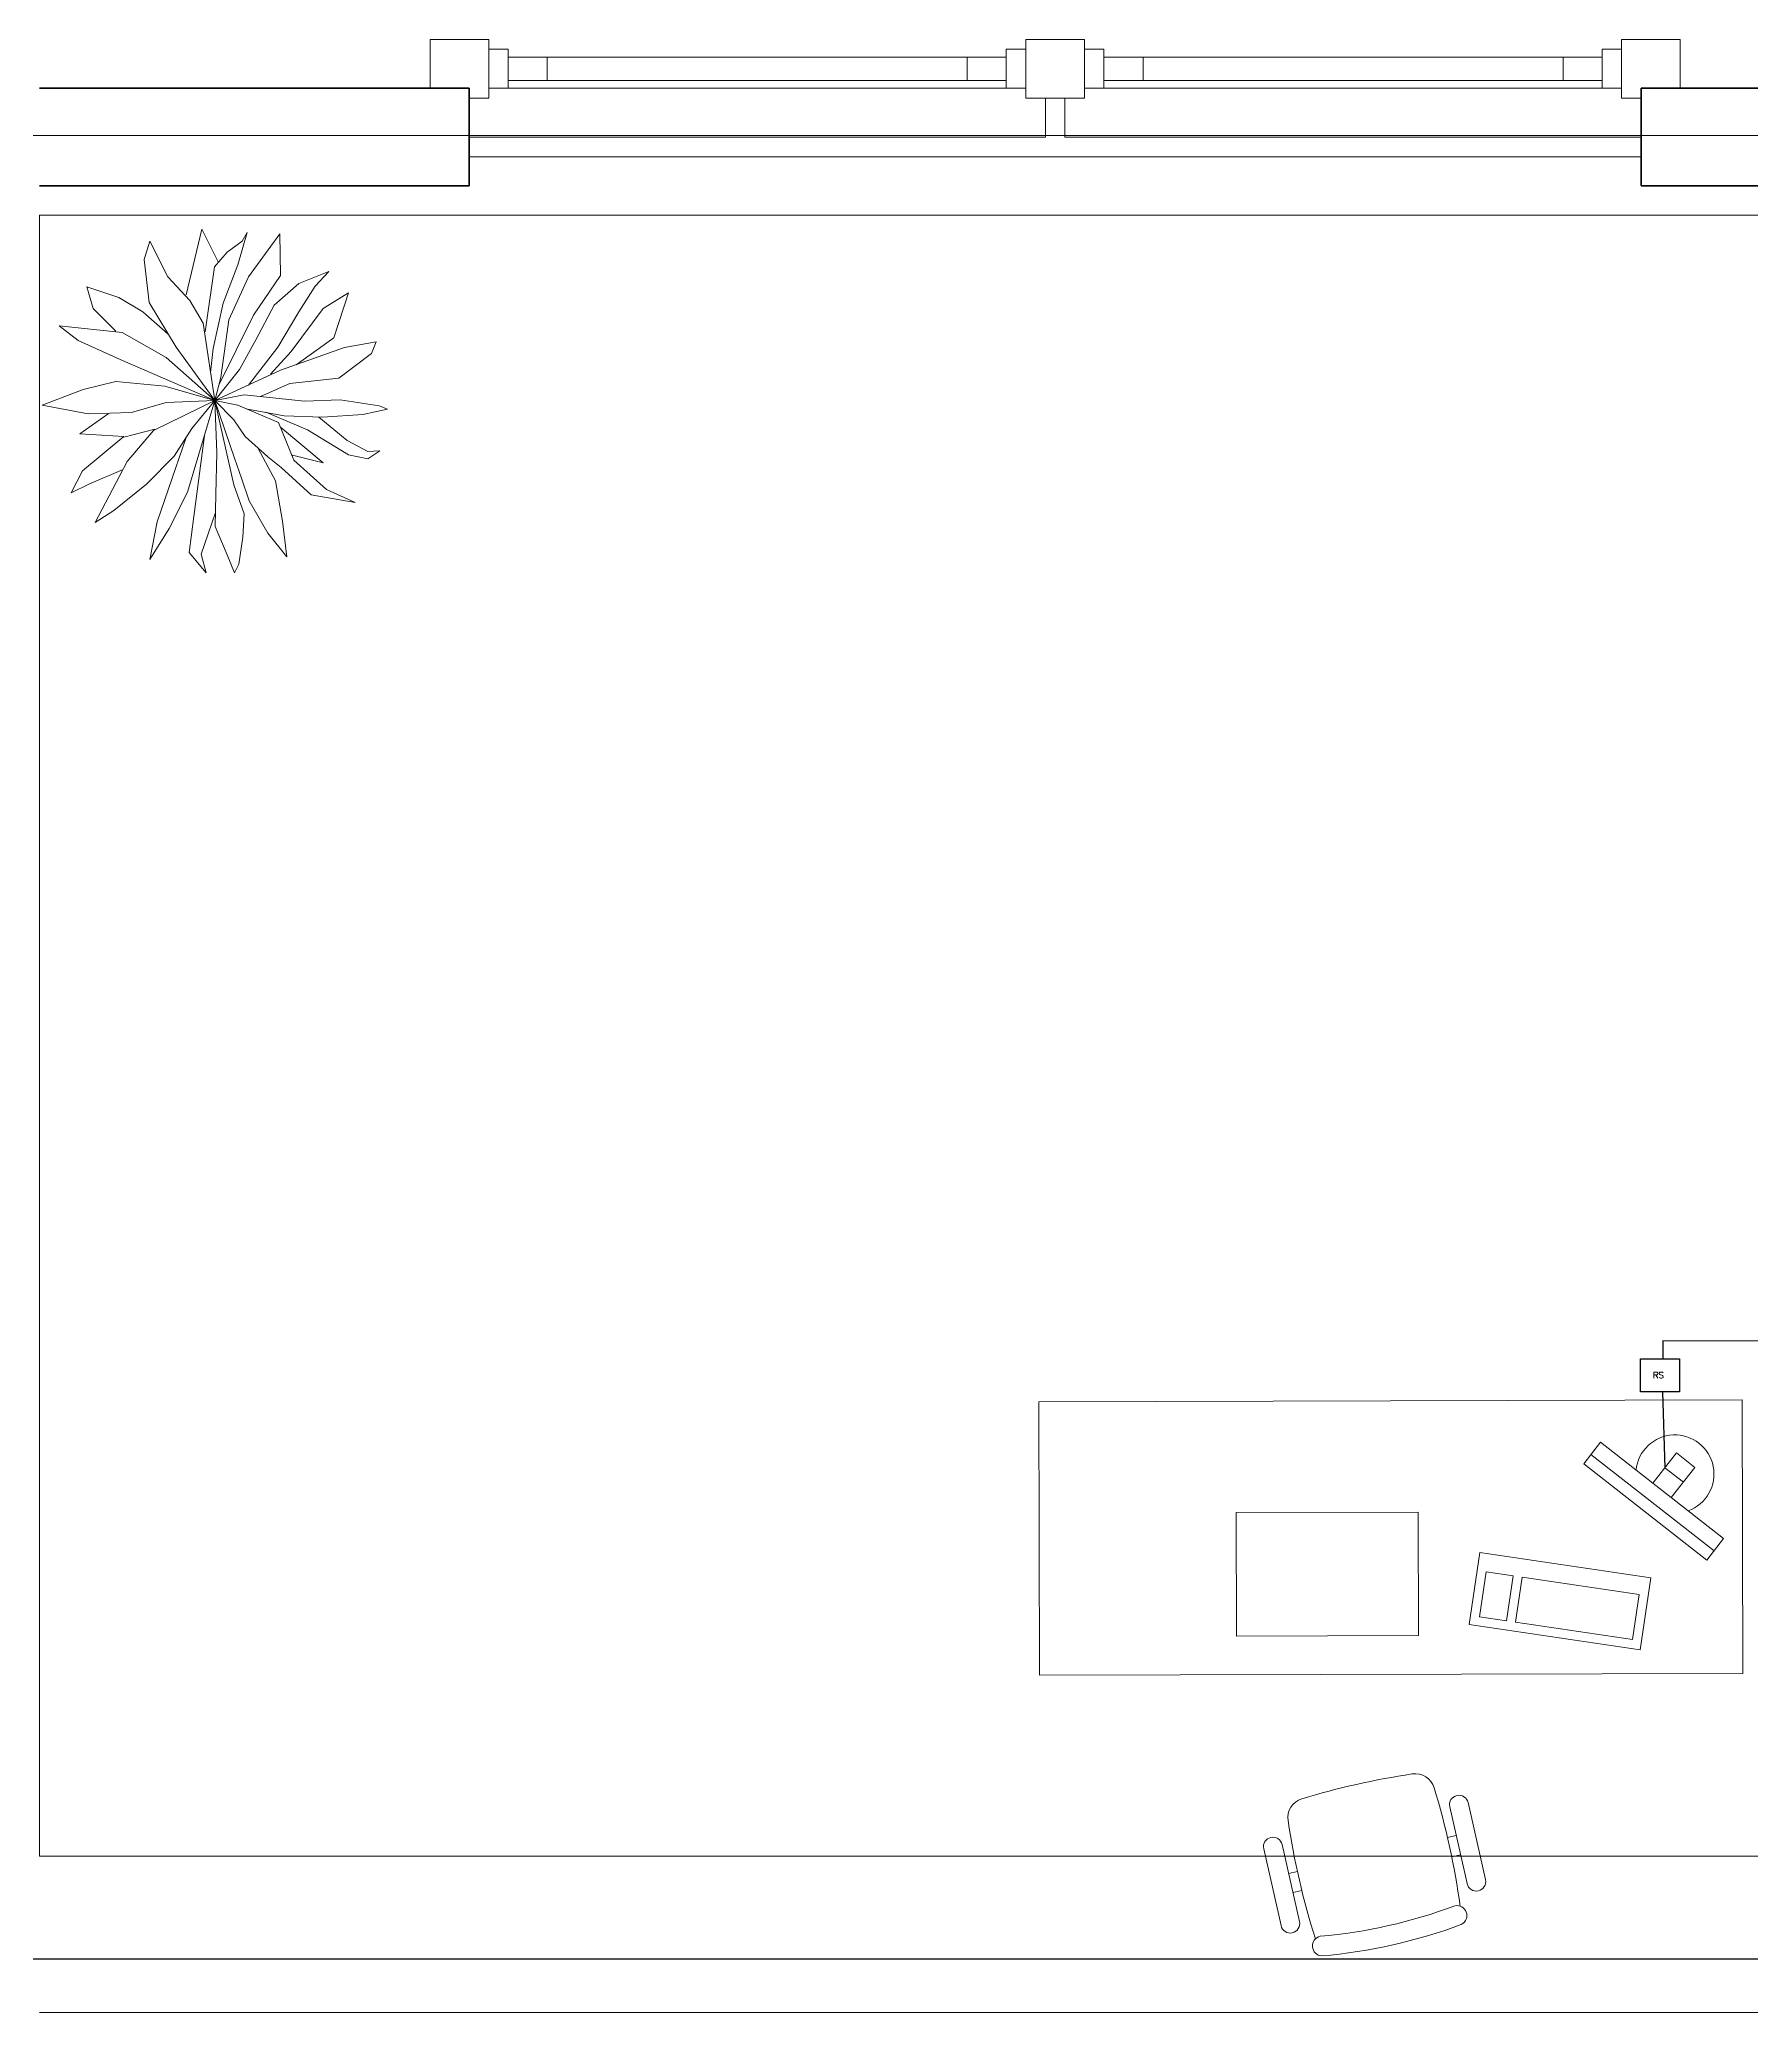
# Model space of a CAD drawing. Extents: x 1018 to 1352, y -109 to 184.
# Drawn here: x 1235.23 to 1239.61, y 124.15 to 129.2 of the extents above; entities that cross this region are included whole.
import ezdxf

# ---------------------------------------------------------------- set-up
doc = ezdxf.new("R2010")
doc.units = 0
doc.header["$LTSCALE"] = 0.5
doc.layers.get('0').update_dxf_attribs({"linetype": 'CONTINUOUS'})
doc.layers.add('Cableado', color=100, linetype='CONTINUOUS')
for name, color, linetype, lineweight in [('Carpintería', 55, 'CONTINUOUS', 20), ('Detalles .05', 243, 'CONTINUOUS', 5), ('Detalles 01', 8, 'CONTINUOUS', 9), ('Equipamiento movil', 33, 'CONTINUOUS', 9), ('Muros corte', 7, 'CONTINUOUS', 40), ('Tratamiento pisos', 251, 'CONTINUOUS', 9)]:
    doc.layers.add(name, color=color, linetype=linetype, lineweight=lineweight)
doc.styles.add('Texto 5 mm', font='simplex.shx', dxfattribs={"height": 0.5})

# ---------------------------------------------------------------- blocks, each defined once
blk = doc.blocks.new('RECTANG')
for p, q in [((1, 1), (0, 1)), ((0, 1), (0, 0)), ((1, 0), (1, 1)), ((0, 0), (1, 0))]:
    blk.add_line(p, q)
blk = doc.blocks.new('KEYBOARD', base_point=(60, 294))
for p, xscale, yscale, zscale in [((60, 294), 19, 8, 19), ((61, 295), 13, 5, 13), ((75, 295), 3, 5, 3)]:
    blk.add_blockref('RECTANG', p, dxfattribs=dict(xscale=xscale, yscale=yscale, zscale=zscale))
blk = doc.blocks.new('Silla 1')
at = {"layer": 'Equipamiento movil'}
for p, q in [((-0.1131, 0.2664), (0.0295, 0.409)), ((0.0638, 0.3747), (-0.0788, 0.2321)), ((0.0104, 0.3213), (0.0268, 0.3048)), ((-0.0254, 0.2855), (-0.0091, 0.2693)), ((0.2321, -0.0788), (0.3747, 0.0638)), ((0.409, 0.0295), (0.2664, -0.1131)), ((0.3048, 0.0268), (0.3213, 0.0104)), ((0.2693, -0.0091), (0.2855, -0.0254))]:
    blk.add_line(p, q, dxfattribs=at)
for centre, radius, start, end in [((0.0467, 0.3919), 0.0242, 315, 135), ((0.1468, 0.3964), 0.0255, 61.3631, 224.3749), ((-0.6508, -0.6508), 1.3416, 37.131, 52.869), ((1.4058, -1.1273), 1.9881, 130.2245, 139.1817), ((-0.654, -0.654), 1.2956, 37.1584, 52.8416), ((-0.0959, 0.2492), 0.0242, 135, 315), ((-0.0605, 0.1393), 0.0505, 139.1817, 220.8183), ((0.3964, 0.1468), 0.0255, 225.6251, 28.6369), ((1.4058, 1.4058), 1.9881, 220.8183, 229.1817), ((-1.1273, 1.4058), 1.9881, 310.8183, 319.7755), ((0.3919, 0.0467), 0.0242, 315, 135), ((0.1393, -0.0605), 0.0505, 229.1817, 310.8183), ((0.2492, -0.0959), 0.0242, 135, 315)]:
    blk.add_arc(centre, radius, start, end, dxfattribs=at)
blk = doc.blocks.new('Treei')
for p, q in [((-1.597, 5.406), (-2.01, 5.578)), ((-2.01, 5.578), (-1.804, 4.47)), ((0.013, 4.322), (0.22, 5.677)), ((0.22, 5.677), (0.335, 5.973)), ((0.335, 5.973), (0.519, 5.111)), ((1.807, 5.283), (1.784, 5.702)), ((1.784, 5.702), (2.06, 5.283)), ((-0.746, 4.273), (-1.597, 5.406)), ((0.519, 5.111), (0.611, 3.706)), ((1.416, 4.568), (1.807, 5.283)), ((2.06, 5.283), (1.922, 4.618)), ((3.118, 3.854), (3.578, 4.839)), ((3.578, 4.839), (3.302, 3.312)), ((-2.149, 4.1), (-3.712, 4.618)), ((-3.712, 4.618), (-3.161, 3.731)), ((-1.804, 4.47), (-1.022, 2.252)), ((-0.562, 2.573), (-0.746, 4.273)), ((0.059, 3.09), (0.013, 4.322)), ((0.607, 3.584), (1.416, 4.568)), ((1.922, 4.618), (1.048, 3.188)), ((-3.942, 3.459), (-4.448, 3.928)), ((-4.448, 3.928), (-4.034, 2.893)), ((-3.045, 2.893), (-3.942, 3.459)), ((-3.161, 3.731), (-1.666, 2.622)), ((-1.212, 2.792), (-2.149, 4.1)), ((0.611, 3.706), (0.565, 2.375)), ((0.956, 2.252), (2.198, 3.731)), ((2.198, 3.731), (1.922, 2.622)), ((2.106, 2.72), (3.118, 3.854)), ((-4.034, 2.893), (-3.276, 2.03)), ((-1.827, 2.154), (-3.045, 2.893)), ((-0.17, 0.995), (0.059, 3.09)), ((1.048, 3.188), (0.441, 1.744)), ((3.302, 3.312), (2.359, 2.277)), ((-5.759, 2.228), (-4.31, 2.252)), ((-4.264, 1.144), (-5.759, 2.228)), ((-4.31, 2.252), (-2.93, 1.316)), ((-0.506, 1.139), (-1.827, 2.154)), ((-1.666, 2.622), (-0.884, 1.907)), ((-1.022, 2.252), (0.034, -0.027)), ((-0.108, 1.562), (-0.562, 2.573)), ((0.197, 0.774), (0.795, 2.178)), ((0.565, 2.375), (0.315, 1.049)), ((0.795, 2.178), (2.106, 2.72)), ((1.693, 1.479), (2.819, 2.079)), ((2.359, 2.277), (1.991, 1.809)), ((2.819, 2.079), (4.222, 2.326)), ((4.222, 2.326), (5.464, 2.474)), ((5.464, 2.474), (4.636, 1.809)), ((-3.276, 2.03), (-2.08, 1.39)), ((-2.08, 1.39), (-1.045, 0.823)), ((1.991, 1.809), (1.278, 1.02)), ((4.636, 1.809), (3.509, 1.168)), ((-5.506, 0.921), (-5.805, 1.094)), ((-5.805, 1.094), (-4.678, 0.774)), ((-5.115, 0.404), (-5.506, 0.921)), ((-4.678, 0.774), (-3.344, 0.256)), ((-2.769, 0.454), (-4.264, 1.144)), ((-2.93, 1.316), (-0.506, 0.114)), ((-1.045, 0.823), (0.034, -0.027)), ((0.034, -0.027), (-0.17, 0.995)), ((0.034, -0.027), (0.197, 0.774)), ((1.278, 1.02), (0.703, 0.626)), ((2.727, 0.897), (2.037, 0.65)), ((3.509, 1.168), (2.727, 0.897)), ((2.957, 0.626), (3.969, 0.995)), ((3.969, 0.995), (4.774, 0.946)), ((4.774, 0.946), (5.717, 0.799)), ((5.717, 0.799), (6.016, 0.65)), ((-4.762, 0.094), (-5.92, -0.483)), ((-4.609, -0.04), (-5.115, 0.404)), ((-3.344, 0.256), (-1.78, -0.089)), ((-0.768, 0.182), (-2.769, 0.454)), ((0.034, -0.027), (-0.768, 0.182)), ((2.037, 0.65), (0.034, -0.027)), ((0.703, 0.626), (0.034, -0.027)), ((0.034, -0.027), (2.957, 0.626)), ((1.853, 0.035), (0.034, -0.027)), ((3.279, 0.01), (1.853, 0.035)), ((4.406, -0.015), (3.279, 0.01)), ((5.395, 0.404), (4.406, -0.015)), ((6.016, 0.65), (5.395, 0.404)), ((-5.92, -0.483), (-3.643, -1.025)), ((-2.356, -0.36), (-4.609, -0.04)), ((-2.654, -0.434), (-3.437, -0.902)), ((-1.344, -0.236), (-2.654, -0.434)), ((-1.827, -1.37), (0.034, -0.027)), ((-1.78, -0.089), (-0.947, -0.183)), ((0.034, -0.027), (-1.458, -1.715)), ((-1.39, -3.317), (0.034, -0.027)), ((0.034, -0.027), (-1.344, -0.236)), ((0.034, -0.027), (-0.47, -1.764)), ((0.105, -1.715), (0.034, -0.027)), ((0.034, -0.027), (1.071, -2.159)), ((1.002, -0.828), (0.034, -0.027)), ((3.21, -0.976), (0.034, -0.027)), ((4.061, -0.754), (1.242, -0.388)), ((3.924, -0.004), (5.372, -0.508)), ((6.016, -0.335), (5.303, -0.926)), ((5.372, -0.508), (6.016, -0.335)), ((-3.437, -0.902), (-4.264, -1.665)), ((1.968, -1.444), (1.002, -0.828)), ((1.311, -1.025), (3.095, -1.641)), ((4.475, -1.616), (3.21, -0.976)), ((5.303, -0.926), (4.061, -0.754)), ((-4.264, -1.665), (-5.506, -2.282)), ((-3.367, -2.306), (-1.827, -1.37)), ((-2.277, -1.644), (-3.045, -2.528)), ((-1.458, -1.715), (-2.332, -3.243)), ((-0.47, -1.764), (-0.631, -3.464)), ((0.45, -2.923), (0.105, -1.715)), ((2.934, -2.405), (1.968, -1.444)), ((3.095, -1.641), (4.245, -2.035)), ((4.245, -2.035), (5.556, -2.282)), ((5.556, -2.282), (4.475, -1.616)), ((-5.506, -2.282), (-4.862, -2.479)), ((-4.862, -2.479), (-3.367, -2.306)), ((-3.045, -2.528), (-3.551, -3.366)), ((1.301, -3.194), (1.025, -2.109)), ((1.071, -2.159), (2.152, -3.07)), ((3.854, -3.539), (2.934, -2.405)), ((-3.551, -3.366), (-3.92, -4.475)), ((-2.332, -3.243), (-2.563, -5.436)), ((-2.056, -4.77), (-1.39, -3.317)), ((0.496, -4.425), (0.45, -2.923)), ((1.186, -4.721), (1.278, -3.194)), ((1.278, -3.194), (2.474, -4.623)), ((2.152, -3.07), (3.118, -3.588)), ((2.934, -4.401), (2.428, -3.218)), ((-3.161, -4.253), (-2.378, -3.464)), ((-0.631, -3.464), (-0.355, -4.598)), ((0.496, -3.735), (1.186, -4.721)), ((3.118, -3.588), (4.268, -4.179)), ((4.268, -4.179), (3.854, -3.539)), ((-3.92, -4.475), (-3.161, -4.253)), ((-2.563, -5.436), (-2.056, -4.77)), ((-0.355, -4.598), (0.197, -6.027)), ((0.197, -6.027), (0.496, -4.425)), ((2.474, -4.623), (3.233, -5.017)), ((3.233, -5.017), (2.934, -4.401))]:
    blk.add_line(p, q)

msp = doc.modelspace()

# ---------------------------------------------------------------- linework, layer by layer
at = {"layer": 'Cableado'}
for p, q in [((1235.1071, 128.9508), (1241.7647, 128.9517)), ((1240.4321, 125.8627), (1239.3872, 125.8656)), ((1239.3872, 125.8656), (1239.3872, 125.8192)), ((1239.3868, 125.7346), (1239.3929, 125.5405)), ((1240.4321, 124.283), (1229.7048, 124.283))]:
    msp.add_line(p, q, dxfattribs=at)
msp.add_lwpolyline([(1239.3308, 125.8192), (1239.4303, 125.8192), (1239.4303, 125.7346), (1239.3308, 125.7346)], close=True, dxfattribs=at)
at = {"layer": 'Carpintería'}
for p, q in [((1236.3821, 129.1962), (1236.2321, 129.1962)), ((1236.2321, 129.1962), (1236.2321, 129.0712)), ((1236.3821, 129.1962), (1236.3821, 129.0462)), ((1237.9071, 129.1962), (1237.7571, 129.1962)), ((1237.7571, 129.1962), (1237.7571, 129.0462)), ((1237.9071, 129.1962), (1237.9071, 129.0462)), ((1239.2821, 129.1962), (1239.2821, 129.0462)), ((1239.2821, 129.1962), (1239.4321, 129.1962)), ((1239.4321, 129.1962), (1239.4321, 129.0712)), ((1236.3821, 129.1712), (1236.4321, 129.1712)), ((1236.4321, 129.1712), (1236.4321, 129.0712)), ((1236.4321, 129.1512), (1237.7071, 129.1512)), ((1236.5321, 129.1512), (1236.5321, 129.0912)), ((1237.6071, 129.1512), (1237.6071, 129.0912)), ((1237.7571, 129.1712), (1237.7071, 129.1712)), ((1237.7071, 129.0712), (1237.7071, 129.1712)), ((1237.9071, 129.1712), (1237.9571, 129.1712)), ((1237.9571, 129.1712), (1237.9571, 129.0712)), ((1237.9571, 129.1512), (1239.2321, 129.1512)), ((1238.0571, 129.1512), (1238.0571, 129.0912)), ((1239.1321, 129.1512), (1239.1321, 129.0912)), ((1239.2321, 129.1712), (1239.2321, 129.0712)), ((1239.2821, 129.1712), (1239.2321, 129.1712)), ((1236.4321, 129.0912), (1237.7071, 129.0912)), ((1237.9571, 129.0912), (1239.2321, 129.0912)), ((1236.3821, 129.0462), (1236.3321, 129.0462)), ((1236.4321, 129.0712), (1236.3821, 129.0712)), ((1237.7071, 129.0712), (1237.7571, 129.0712)), ((1237.9071, 129.0462), (1237.7571, 129.0462)), ((1237.9571, 129.0712), (1237.9071, 129.0712)), ((1239.2321, 129.0712), (1239.2821, 129.0712)), ((1239.2821, 129.0462), (1239.3321, 129.0462))]:
    msp.add_line(p, q, dxfattribs=at)
at = {"layer": 'Detalles 01'}
for p, q in [((1237.7071, 129.0712), (1236.4321, 129.0712)), ((1237.8071, 129.0462), (1237.8071, 128.9462)), ((1237.8571, 129.0462), (1237.8571, 128.9462)), ((1239.2321, 129.0712), (1237.9571, 129.0712)), ((1237.8071, 128.9462), (1236.3321, 128.9462)), ((1239.3321, 128.9462), (1237.8571, 128.9462)), ((1239.3321, 128.8962), (1236.3321, 128.8962))]:
    msp.add_line(p, q, dxfattribs=at)
at = {"layer": 'Equipamiento movil'}
for p, q in [((1239.5903, 125.7143), (1237.7904, 125.7093)), ((1237.7904, 125.7093), (1237.7923, 125.0093)), ((1239.5923, 125.0143), (1239.5903, 125.7143)), ((1239.185, 125.5507), (1239.2282, 125.6058)), ((1239.2282, 125.6058), (1239.5432, 125.3594)), ((1239.5001, 125.3042), (1239.185, 125.5507)), ((1239.5186, 125.3279), (1239.2035, 125.5743)), ((1239.3621, 125.5011), (1239.4226, 125.5784)), ((1239.4698, 125.5415), (1239.4226, 125.5784)), ((1239.3929, 125.5405), (1239.4401, 125.5035)), ((1239.4093, 125.4641), (1239.4698, 125.5415)), ((1238.2957, 125.426), (1238.7615, 125.4273)), ((1238.2965, 125.1097), (1238.2957, 125.426)), ((1238.7615, 125.4273), (1238.7624, 125.111)), ((1239.5432, 125.3594), (1239.5001, 125.3042)), ((1238.7624, 125.111), (1238.2965, 125.1097)), ((1237.7923, 125.0093), (1239.5923, 125.0143))]:
    msp.add_line(p, q, dxfattribs=at)
msp.add_arc((1239.4185, 125.5245), 0.1, 289.8511, 174.0791, dxfattribs=at)
at = {"layer": 'Muros corte'}
for p, q in [((1236.3321, 129.0712), (1235.2321, 129.0712)), ((1236.3321, 129.0712), (1236.3321, 128.8212)), ((1240.4321, 129.0712), (1239.3321, 129.0712)), ((1239.3321, 129.0712), (1239.3321, 128.8212)), ((1236.3321, 128.8212), (1235.2321, 128.8212)), ((1240.2621, 128.8212), (1239.3321, 128.8212))]:
    msp.add_line(p, q, dxfattribs=at)
at = {"layer": 'Tratamiento pisos'}
for p, q in [((1235.2321, 128.7462), (1240.2621, 128.7462)), ((1235.2321, 128.7462), (1235.2321, 124.5462)), ((1240.4321, 124.5462), (1235.2321, 124.5462)), ((1240.4321, 124.1462), (1235.2321, 124.1462))]:
    msp.add_line(p, q, dxfattribs=at)

# ---------------------------------------------------------------- block references
at = {"layer": 'Detalles .05', "xscale": 0.07371000000000001, "yscale": 0.07371000000000001, "zscale": 0.07371000000000001, "rotation": 270}
msp.add_blockref('Treei', (1235.6832, 128.2744), dxfattribs=at)
at = {"layer": 'Equipamiento movil', "xscale": -0.02326153846132684, "yscale": 0.02326153846151868, "zscale": 0.02326153846153847, "rotation": 351.581457680191}
msp.add_blockref('KEYBOARD', (1239.3293, 125.0745), dxfattribs=at)
at = {"layer": 'Equipamiento movil', "xscale": -1, "rotation": 147.7055914529652}
msp.add_blockref('Silla 1', (1238.6038, 124.7302), dxfattribs=at)

# ---------------------------------------------------------------- texts
at = {"layer": 'Cableado', "insert": (1239.3621, 125.7856), "char_height": 0.01595, "attachment_point": 1, "style": 'Texto 5 mm'}
msp.add_mtext_dynamic_manual_height_columns('RS', width=19.34546, gutter_width=2.5, heights=[0], dxfattribs=at)

doc.saveas('drawing.dxf')
